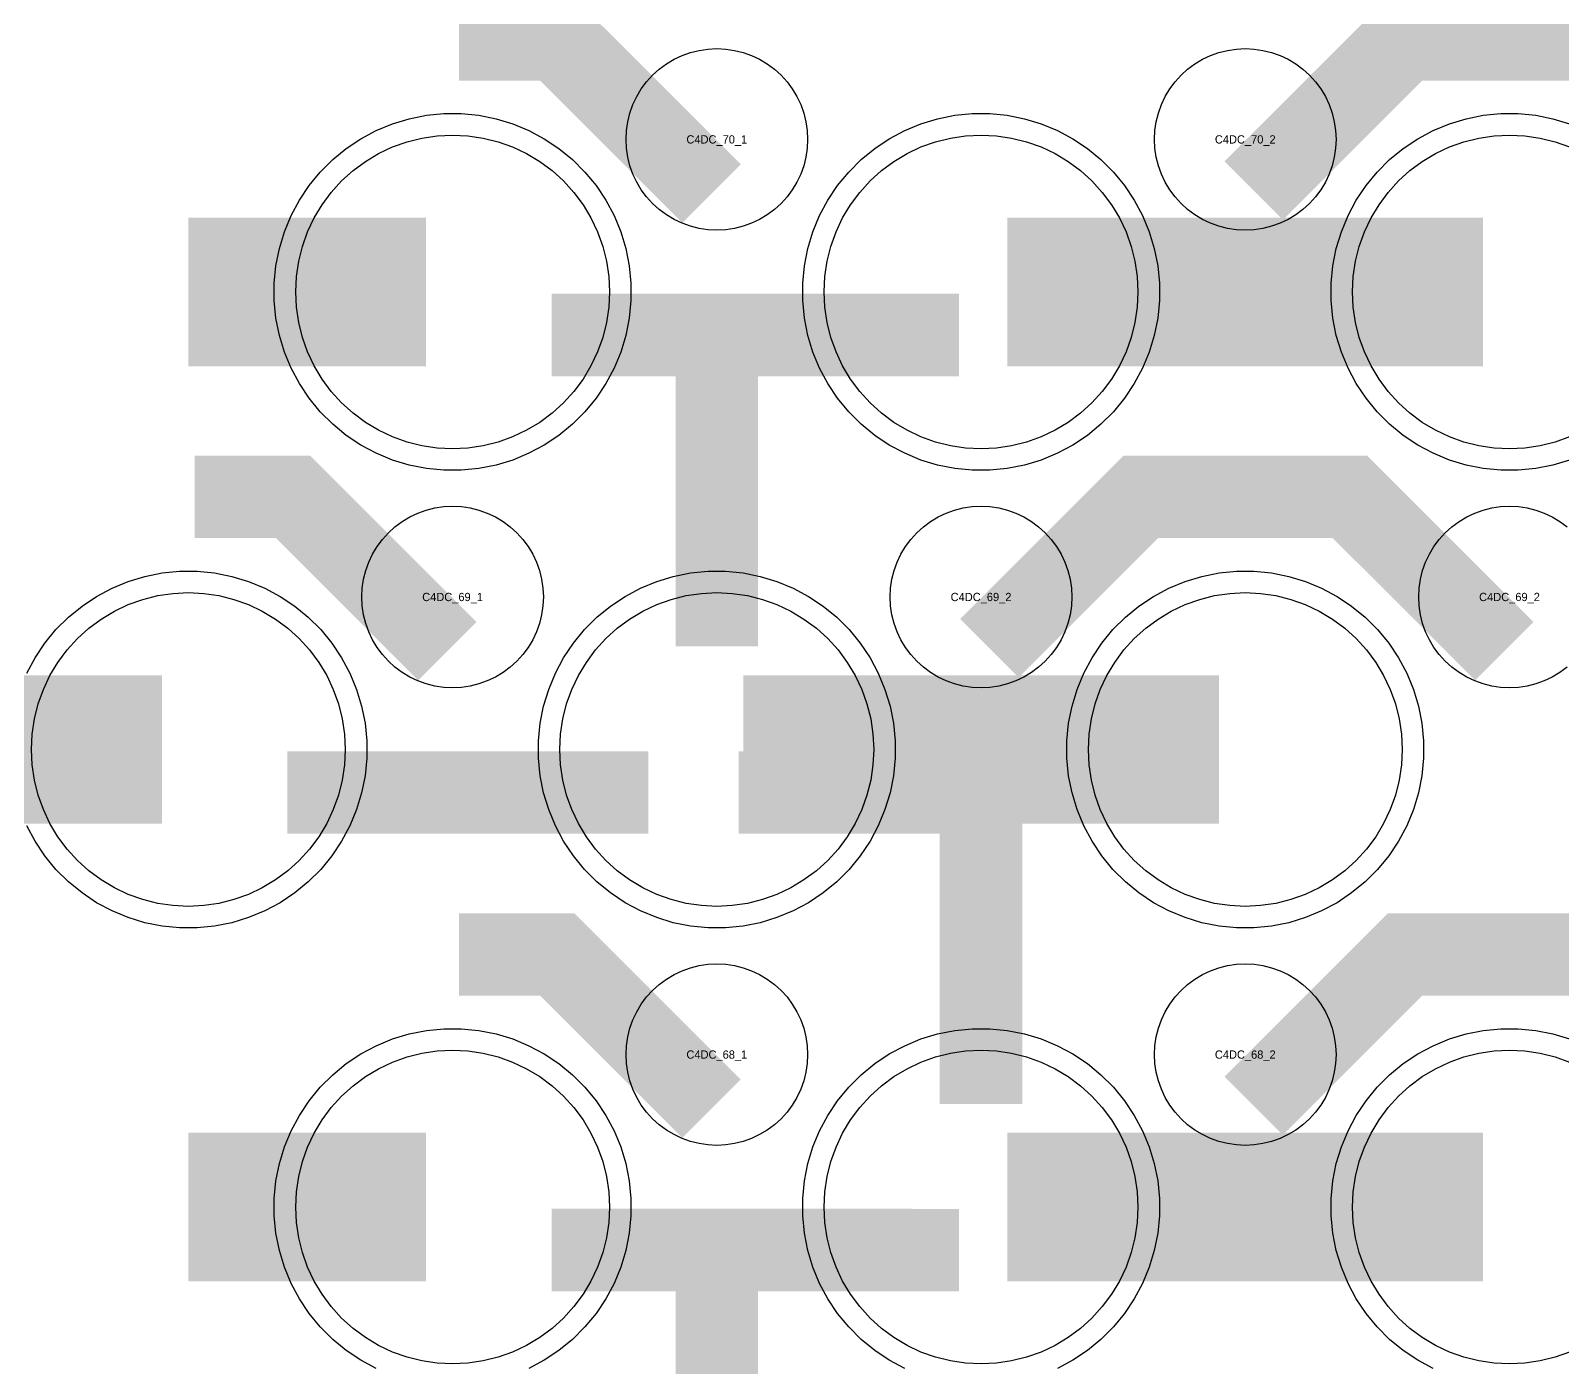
# Model space of a CAD drawing. Extents: x -11880 to 11880, y -14992 to 14992.
# Drawn here: x -11647.8 to -11184, y -5465.7 to -5061 of the extents above; entities that cross this region are included whole.
import ezdxf
from ezdxf.enums import TextEntityAlignment as Align

# ---------------------------------------------------------------- set-up
doc = ezdxf.new("R2010")
doc.units = 0
doc.header["$MEASUREMENT"] = 0
for name, color, linetype in [('GDS_775_DT_237', 138, 'CONTINUOUS'), ('RDL1_FS', 34, 'CONTINUOUS'), ('RDL_BS', 160, 'CONTINUOUS')]:
    doc.layers.add(name, color=color, linetype=linetype)

msp = doc.modelspace()

# ---------------------------------------------------------------- linework, layer by layer
at = {"layer": 'RDL1_FS'}
for points in [[(-11520, -5187.589), (-11524.657, -5187.36), (-11529.268, -5186.676), (-11533.791, -5185.544), (-11538.181, -5183.972), (-11542.395, -5181.98), (-11546.395, -5179.582), (-11550.14, -5176.804), (-11553.594, -5173.674), (-11556.724, -5170.22), (-11559.502, -5166.475), (-11561.9, -5162.475), (-11563.892, -5158.261), (-11565.464, -5153.871), (-11566.596, -5149.348), (-11567.28, -5144.737), (-11567.509, -5140.08), (-11567.28, -5135.423), (-11566.596, -5130.812), (-11565.464, -5126.289), (-11563.892, -5121.899), (-11561.9, -5117.685), (-11559.502, -5113.685), (-11556.724, -5109.94), (-11553.594, -5106.486), (-11550.14, -5103.356), (-11546.395, -5100.578), (-11542.395, -5098.18), (-11538.181, -5096.188), (-11533.791, -5094.616), (-11529.268, -5093.484), (-11524.657, -5092.8), (-11520, -5092.571), (-11515.343, -5092.8), (-11510.732, -5093.484), (-11506.209, -5094.616), (-11501.819, -5096.188), (-11497.605, -5098.18), (-11493.605, -5100.578), (-11489.86, -5103.356), (-11486.406, -5106.486), (-11483.276, -5109.94), (-11480.498, -5113.685), (-11478.1, -5117.685), (-11476.108, -5121.899), (-11474.536, -5126.289), (-11473.404, -5130.812), (-11472.72, -5135.423), (-11472.491, -5140.08), (-11472.72, -5144.737), (-11473.404, -5149.348), (-11474.536, -5153.871), (-11476.108, -5158.261), (-11478.1, -5162.475), (-11480.498, -5166.475), (-11483.276, -5170.22), (-11486.406, -5173.674), (-11489.86, -5176.804), (-11493.605, -5179.582), (-11497.605, -5181.98), (-11501.819, -5183.972), (-11506.209, -5185.544), (-11510.732, -5186.676), (-11515.343, -5187.36)], [(-11360, -5187.589), (-11364.657, -5187.36), (-11369.268, -5186.676), (-11373.791, -5185.544), (-11378.181, -5183.972), (-11382.395, -5181.98), (-11386.395, -5179.582), (-11390.14, -5176.804), (-11393.594, -5173.674), (-11396.724, -5170.22), (-11399.502, -5166.475), (-11401.9, -5162.475), (-11403.892, -5158.261), (-11405.464, -5153.871), (-11406.596, -5149.348), (-11407.28, -5144.737), (-11407.509, -5140.08), (-11407.28, -5135.423), (-11406.596, -5130.812), (-11405.464, -5126.289), (-11403.892, -5121.899), (-11401.9, -5117.685), (-11399.502, -5113.685), (-11396.724, -5109.94), (-11393.594, -5106.486), (-11390.14, -5103.356), (-11386.395, -5100.578), (-11382.395, -5098.18), (-11378.181, -5096.188), (-11373.791, -5094.616), (-11369.268, -5093.484), (-11364.657, -5092.8), (-11360, -5092.571), (-11355.343, -5092.8), (-11350.732, -5093.484), (-11346.209, -5094.616), (-11341.819, -5096.188), (-11337.605, -5098.18), (-11333.605, -5100.578), (-11329.86, -5103.356), (-11326.406, -5106.486), (-11323.276, -5109.94), (-11320.498, -5113.685), (-11318.1, -5117.685), (-11316.108, -5121.899), (-11314.536, -5126.289), (-11313.404, -5130.812), (-11312.72, -5135.423), (-11312.491, -5140.08), (-11312.72, -5144.737), (-11313.404, -5149.348), (-11314.536, -5153.871), (-11316.108, -5158.261), (-11318.1, -5162.475), (-11320.498, -5166.475), (-11323.276, -5170.22), (-11326.406, -5173.674), (-11329.86, -5176.804), (-11333.605, -5179.582), (-11337.605, -5181.98), (-11341.819, -5183.972), (-11346.209, -5185.544), (-11350.732, -5186.676), (-11355.343, -5187.36)], [(-11600, -5326.154), (-11604.657, -5325.925), (-11609.268, -5325.241), (-11613.791, -5324.109), (-11618.181, -5322.537), (-11622.395, -5320.545), (-11626.395, -5318.147), (-11630.14, -5315.369), (-11633.594, -5312.239), (-11636.724, -5308.785), (-11639.502, -5305.04), (-11641.9, -5301.04), (-11643.892, -5296.826), (-11645.464, -5292.436), (-11646.596, -5287.913), (-11647.28, -5283.302), (-11647.509, -5278.645), (-11647.28, -5273.988), (-11646.596, -5269.377), (-11645.464, -5264.854), (-11643.892, -5260.464), (-11641.9, -5256.25), (-11639.502, -5252.25), (-11636.724, -5248.505), (-11633.594, -5245.051), (-11630.14, -5241.921), (-11626.395, -5239.143), (-11622.395, -5236.745), (-11618.181, -5234.753), (-11613.791, -5233.181), (-11609.268, -5232.049), (-11604.657, -5231.365), (-11600, -5231.136), (-11595.343, -5231.365), (-11590.732, -5232.049), (-11586.209, -5233.181), (-11581.819, -5234.753), (-11577.605, -5236.745), (-11573.605, -5239.143), (-11569.86, -5241.921), (-11566.406, -5245.051), (-11563.276, -5248.505), (-11560.498, -5252.25), (-11558.1, -5256.25), (-11556.108, -5260.464), (-11554.536, -5264.854), (-11553.404, -5269.377), (-11552.72, -5273.988), (-11552.491, -5278.645), (-11552.72, -5283.302), (-11553.404, -5287.913), (-11554.536, -5292.436), (-11556.108, -5296.826), (-11558.1, -5301.04), (-11560.498, -5305.04), (-11563.276, -5308.785), (-11566.406, -5312.239), (-11569.86, -5315.369), (-11573.605, -5318.147), (-11577.605, -5320.545), (-11581.819, -5322.537), (-11586.209, -5324.109), (-11590.732, -5325.241), (-11595.343, -5325.925)], [(-11440, -5326.154), (-11444.657, -5325.925), (-11449.268, -5325.241), (-11453.791, -5324.109), (-11458.181, -5322.537), (-11462.395, -5320.545), (-11466.395, -5318.147), (-11470.14, -5315.369), (-11473.594, -5312.239), (-11476.724, -5308.785), (-11479.502, -5305.04), (-11481.9, -5301.04), (-11483.892, -5296.826), (-11485.464, -5292.436), (-11486.596, -5287.913), (-11487.28, -5283.302), (-11487.509, -5278.645), (-11487.28, -5273.988), (-11486.596, -5269.377), (-11485.464, -5264.854), (-11483.892, -5260.464), (-11481.9, -5256.25), (-11479.502, -5252.25), (-11476.724, -5248.505), (-11473.594, -5245.051), (-11470.14, -5241.921), (-11466.395, -5239.143), (-11462.395, -5236.745), (-11458.181, -5234.753), (-11453.791, -5233.181), (-11449.268, -5232.049), (-11444.657, -5231.365), (-11440, -5231.136), (-11435.343, -5231.365), (-11430.732, -5232.049), (-11426.209, -5233.181), (-11421.819, -5234.753), (-11417.605, -5236.745), (-11413.605, -5239.143), (-11409.86, -5241.921), (-11406.406, -5245.051), (-11403.276, -5248.505), (-11400.498, -5252.25), (-11398.1, -5256.25), (-11396.108, -5260.464), (-11394.536, -5264.854), (-11393.404, -5269.377), (-11392.72, -5273.988), (-11392.491, -5278.645), (-11392.72, -5283.302), (-11393.404, -5287.913), (-11394.536, -5292.436), (-11396.108, -5296.826), (-11398.1, -5301.04), (-11400.498, -5305.04), (-11403.276, -5308.785), (-11406.406, -5312.239), (-11409.86, -5315.369), (-11413.605, -5318.147), (-11417.605, -5320.545), (-11421.819, -5322.537), (-11426.209, -5324.109), (-11430.732, -5325.241), (-11435.343, -5325.925)], [(-11280, -5326.154), (-11284.657, -5325.925), (-11289.268, -5325.241), (-11293.791, -5324.109), (-11298.181, -5322.537), (-11302.395, -5320.545), (-11306.395, -5318.147), (-11310.14, -5315.369), (-11313.594, -5312.239), (-11316.724, -5308.785), (-11319.502, -5305.04), (-11321.9, -5301.04), (-11323.892, -5296.826), (-11325.464, -5292.436), (-11326.596, -5287.913), (-11327.28, -5283.302), (-11327.509, -5278.645), (-11327.28, -5273.988), (-11326.596, -5269.377), (-11325.464, -5264.854), (-11323.892, -5260.464), (-11321.9, -5256.25), (-11319.502, -5252.25), (-11316.724, -5248.505), (-11313.594, -5245.051), (-11310.14, -5241.921), (-11306.395, -5239.143), (-11302.395, -5236.745), (-11298.181, -5234.753), (-11293.791, -5233.181), (-11289.268, -5232.049), (-11284.657, -5231.365), (-11280, -5231.136), (-11275.343, -5231.365), (-11270.732, -5232.049), (-11266.209, -5233.181), (-11261.819, -5234.753), (-11257.605, -5236.745), (-11253.605, -5239.143), (-11249.86, -5241.921), (-11246.406, -5245.051), (-11243.276, -5248.505), (-11240.498, -5252.25), (-11238.1, -5256.25), (-11236.108, -5260.464), (-11234.536, -5264.854), (-11233.404, -5269.377), (-11232.72, -5273.988), (-11232.491, -5278.645), (-11232.72, -5283.302), (-11233.404, -5287.913), (-11234.536, -5292.436), (-11236.108, -5296.826), (-11238.1, -5301.04), (-11240.498, -5305.04), (-11243.276, -5308.785), (-11246.406, -5312.239), (-11249.86, -5315.369), (-11253.605, -5318.147), (-11257.605, -5320.545), (-11261.819, -5322.537), (-11266.209, -5324.109), (-11270.732, -5325.241), (-11275.343, -5325.925)], [(-11520, -5464.719), (-11524.657, -5464.49), (-11529.268, -5463.806), (-11533.791, -5462.674), (-11538.181, -5461.102), (-11542.395, -5459.11), (-11546.395, -5456.712), (-11550.14, -5453.934), (-11553.594, -5450.804), (-11556.724, -5447.35), (-11559.502, -5443.605), (-11561.9, -5439.605), (-11563.892, -5435.391), (-11565.464, -5431.001), (-11566.596, -5426.478), (-11567.28, -5421.867), (-11567.509, -5417.21), (-11567.28, -5412.553), (-11566.596, -5407.942), (-11565.464, -5403.419), (-11563.892, -5399.029), (-11561.9, -5394.815), (-11559.502, -5390.815), (-11556.724, -5387.07), (-11553.594, -5383.616), (-11550.14, -5380.486), (-11546.395, -5377.708), (-11542.395, -5375.31), (-11538.181, -5373.318), (-11533.791, -5371.746), (-11529.268, -5370.614), (-11524.657, -5369.93), (-11520, -5369.701), (-11515.343, -5369.93), (-11510.732, -5370.614), (-11506.209, -5371.746), (-11501.819, -5373.318), (-11497.605, -5375.31), (-11493.605, -5377.708), (-11489.86, -5380.486), (-11486.406, -5383.616), (-11483.276, -5387.07), (-11480.498, -5390.815), (-11478.1, -5394.815), (-11476.108, -5399.029), (-11474.536, -5403.419), (-11473.404, -5407.942), (-11472.72, -5412.553), (-11472.491, -5417.21), (-11472.72, -5421.867), (-11473.404, -5426.478), (-11474.536, -5431.001), (-11476.108, -5435.391), (-11478.1, -5439.605), (-11480.498, -5443.605), (-11483.276, -5447.35), (-11486.406, -5450.804), (-11489.86, -5453.934), (-11493.605, -5456.712), (-11497.605, -5459.11), (-11501.819, -5461.102), (-11506.209, -5462.674), (-11510.732, -5463.806), (-11515.343, -5464.49)], [(-11360, -5464.719), (-11364.657, -5464.49), (-11369.268, -5463.806), (-11373.791, -5462.674), (-11378.181, -5461.102), (-11382.395, -5459.11), (-11386.395, -5456.712), (-11390.14, -5453.934), (-11393.594, -5450.804), (-11396.724, -5447.35), (-11399.502, -5443.605), (-11401.9, -5439.605), (-11403.892, -5435.391), (-11405.464, -5431.001), (-11406.596, -5426.478), (-11407.28, -5421.867), (-11407.509, -5417.21), (-11407.28, -5412.553), (-11406.596, -5407.942), (-11405.464, -5403.419), (-11403.892, -5399.029), (-11401.9, -5394.815), (-11399.502, -5390.815), (-11396.724, -5387.07), (-11393.594, -5383.616), (-11390.14, -5380.486), (-11386.395, -5377.708), (-11382.395, -5375.31), (-11378.181, -5373.318), (-11373.791, -5371.746), (-11369.268, -5370.614), (-11364.657, -5369.93), (-11360, -5369.701), (-11355.343, -5369.93), (-11350.732, -5370.614), (-11346.209, -5371.746), (-11341.819, -5373.318), (-11337.605, -5375.31), (-11333.605, -5377.708), (-11329.86, -5380.486), (-11326.406, -5383.616), (-11323.276, -5387.07), (-11320.498, -5390.815), (-11318.1, -5394.815), (-11316.108, -5399.029), (-11314.536, -5403.419), (-11313.404, -5407.942), (-11312.72, -5412.553), (-11312.491, -5417.21), (-11312.72, -5421.867), (-11313.404, -5426.478), (-11314.536, -5431.001), (-11316.108, -5435.391), (-11318.1, -5439.605), (-11320.498, -5443.605), (-11323.276, -5447.35), (-11326.406, -5450.804), (-11329.86, -5453.934), (-11333.605, -5456.712), (-11337.605, -5459.11), (-11341.819, -5461.102), (-11346.209, -5462.674), (-11350.732, -5463.806), (-11355.343, -5464.49)]]:
    msp.add_lwpolyline(points, close=True, dxfattribs=at)
for points in [[(-11181.819, -5183.972), (-11186.209, -5185.544), (-11190.732, -5186.676), (-11195.343, -5187.36), (-11200, -5187.589), (-11204.657, -5187.36), (-11209.268, -5186.676), (-11213.791, -5185.544), (-11218.181, -5183.972), (-11222.395, -5181.98), (-11226.395, -5179.582), (-11230.14, -5176.804), (-11233.594, -5173.674), (-11236.724, -5170.22), (-11239.502, -5166.475), (-11241.9, -5162.475), (-11243.892, -5158.261), (-11245.464, -5153.871), (-11246.596, -5149.348), (-11247.28, -5144.737), (-11247.509, -5140.08), (-11247.28, -5135.423), (-11246.596, -5130.812), (-11245.464, -5126.289), (-11243.892, -5121.899), (-11241.9, -5117.685), (-11239.502, -5113.685), (-11236.724, -5109.94), (-11233.594, -5106.486), (-11230.14, -5103.356), (-11226.395, -5100.578), (-11222.395, -5098.18), (-11218.181, -5096.188), (-11213.791, -5094.616), (-11209.268, -5093.484), (-11204.657, -5092.8), (-11200, -5092.571), (-11195.343, -5092.8), (-11190.732, -5093.484), (-11186.209, -5094.616), (-11181.819, -5096.188)], [(-11181.819, -5461.102), (-11186.209, -5462.674), (-11190.732, -5463.806), (-11195.343, -5464.49), (-11200, -5464.719), (-11204.657, -5464.49), (-11209.268, -5463.806), (-11213.791, -5462.674), (-11218.181, -5461.102), (-11222.395, -5459.11), (-11226.395, -5456.712), (-11230.14, -5453.934), (-11233.594, -5450.804), (-11236.724, -5447.35), (-11239.502, -5443.605), (-11241.9, -5439.605), (-11243.892, -5435.391), (-11245.464, -5431.001), (-11246.596, -5426.478), (-11247.28, -5421.867), (-11247.509, -5417.21), (-11247.28, -5412.553), (-11246.596, -5407.942), (-11245.464, -5403.419), (-11243.892, -5399.029), (-11241.9, -5394.815), (-11239.502, -5390.815), (-11236.724, -5387.07), (-11233.594, -5383.616), (-11230.14, -5380.486), (-11226.395, -5377.708), (-11222.395, -5375.31), (-11218.181, -5373.318), (-11213.791, -5371.746), (-11209.268, -5370.614), (-11204.657, -5369.93), (-11200, -5369.701), (-11195.343, -5369.93), (-11190.732, -5370.614), (-11186.209, -5371.746), (-11181.819, -5373.318)]]:
    msp.add_lwpolyline(points, dxfattribs=at)
for points in [[(-11599.998, -5140.08, 45, 45, 0), (-11527.998, -5140.08, 45, 45, 0)], [(-11351.998, -5140.08, 45, 45, 0), (-11279.998, -5140.08, 45, 45, 0)], [(-11279.998, -5140.08, 45, 45, 0), (-11207.998, -5140.08, 45, 45, 0)], [(-11679.998, -5278.645, 45, 45, 0), (-11607.998, -5278.645, 45, 45, 0)], [(-11431.998, -5278.645, 45, 45, 0), (-11359.998, -5278.645, 45, 45, 0)], [(-11359.998, -5278.645, 45, 45, 0), (-11287.998, -5278.645, 45, 45, 0)], [(-11599.998, -5417.21, 45, 45, 0), (-11527.998, -5417.21, 45, 45, 0)], [(-11351.998, -5417.21, 45, 45, 0), (-11279.998, -5417.21, 45, 45, 0)], [(-11279.998, -5417.21, 45, 45, 0), (-11207.998, -5417.21, 45, 45, 0)]]:
    msp.add_lwpolyline(points, format="xyseb", dxfattribs=at)
at = {"layer": 'RDL_BS'}
for points in [[(-11441.599, -5110.293, 25, 25, 0), (-11488.313, -5063.579, 25, 25, 0), (-11518.071, -5063.579, 25, 25, 0)], [(-11277.438, -5109.394, 25, 25, 0), (-11231.623, -5063.579, 25, 25, 0), (-11198.07, -5063.579, 25, 25, 0)], [(-11121.599, -5110.293, 25, 25, 0), (-11168.313, -5063.579, 25, 25, 0), (-11198.071, -5063.579, 25, 25, 0)], [(-11440, -5247.385, 25, 25, 0), (-11440, -5140.608, 25, 25, 0)], [(-11440, -5247.385, 25, 25, 0), (-11440, -5140.608, 25, 25, 0)], [(-11489.984, -5153.093, 25, 25, 0), (-11380.719, -5153.093, 25, 25, 0)], [(-11452.5, -5153.108, 25, 25, 0), (-11387.833, -5153.108, 25, 25, 0)], [(-11452.5, -5153.108, 25, 25, 0), (-11366.667, -5153.108, 25, 25, 0)], [(-11521.599, -5248.858, 25, 25, 0), (-11568.313, -5202.144, 25, 25, 0), (-11598.071, -5202.144, 25, 25, 0)], [(-11357.438, -5247.959, 25, 25, 0), (-11311.623, -5202.144, 25, 25, 0), (-11278.07, -5202.144, 25, 25, 0)], [(-11201.599, -5248.858, 25, 25, 0), (-11248.313, -5202.144, 25, 25, 0), (-11278.071, -5202.144, 25, 25, 0)], [(-11360, -5385.95, 25, 25, 0), (-11360, -5279.173, 25, 25, 0)], [(-11360, -5385.95, 25, 25, 0), (-11360, -5279.173, 25, 25, 0)], [(-11569.984, -5291.658, 25, 25, 0), (-11460.719, -5291.658, 25, 25, 0)], [(-11347.5, -5291.673, 25, 25, 0), (-11433.333, -5291.673, 25, 25, 0)], [(-11347.5, -5291.673, 25, 25, 0), (-11412.167, -5291.673, 25, 25, 0)], [(-11441.599, -5387.423, 25, 25, 0), (-11488.313, -5340.709, 25, 25, 0), (-11518.071, -5340.709, 25, 25, 0)], [(-11277.438, -5386.524, 25, 25, 0), (-11231.623, -5340.709, 25, 25, 0), (-11198.07, -5340.709, 25, 25, 0)], [(-11121.599, -5387.423, 25, 25, 0), (-11168.313, -5340.709, 25, 25, 0), (-11198.071, -5340.709, 25, 25, 0)], [(-11440, -5524.515, 25, 25, 0), (-11440, -5417.738, 25, 25, 0)], [(-11440, -5524.515, 25, 25, 0), (-11440, -5417.738, 25, 25, 0)], [(-11489.984, -5430.223, 25, 25, 0), (-11380.719, -5430.223, 25, 25, 0)], [(-11452.5, -5430.238, 25, 25, 0), (-11387.833, -5430.238, 25, 25, 0)], [(-11452.5, -5430.238, 25, 25, 0), (-11366.667, -5430.238, 25, 25, 0)]]:
    msp.add_lwpolyline(points, format="xyseb", dxfattribs=at)
for points in [[(-11440, -5121.386), (-11442.693, -5121.254), (-11445.365, -5120.858), (-11447.984, -5120.201), (-11450.519, -5119.294), (-11452.956, -5118.142), (-11455.28, -5116.749), (-11457.443, -5115.146), (-11459.442, -5113.334), (-11461.254, -5111.335), (-11462.857, -5109.172), (-11464.25, -5106.848), (-11465.402, -5104.411), (-11466.309, -5101.876), (-11466.966, -5099.257), (-11467.362, -5096.585), (-11467.494, -5093.892), (-11467.362, -5091.199), (-11466.966, -5088.527), (-11466.309, -5085.908), (-11465.402, -5083.373), (-11464.25, -5080.936), (-11462.857, -5078.612), (-11461.254, -5076.449), (-11459.442, -5074.45), (-11457.443, -5072.638), (-11455.28, -5071.035), (-11452.956, -5069.642), (-11450.519, -5068.49), (-11447.984, -5067.583), (-11445.365, -5066.926), (-11442.693, -5066.53), (-11440, -5066.398), (-11437.307, -5066.53), (-11434.635, -5066.926), (-11432.016, -5067.583), (-11429.481, -5068.49), (-11427.044, -5069.642), (-11424.72, -5071.035), (-11422.557, -5072.638), (-11420.558, -5074.45), (-11418.746, -5076.449), (-11417.143, -5078.612), (-11415.75, -5080.936), (-11414.598, -5083.373), (-11413.691, -5085.908), (-11413.034, -5088.527), (-11412.638, -5091.199), (-11412.506, -5093.892), (-11412.638, -5096.585), (-11413.034, -5099.257), (-11413.691, -5101.876), (-11414.598, -5104.411), (-11415.75, -5106.848), (-11417.143, -5109.172), (-11418.746, -5111.335), (-11420.558, -5113.334), (-11422.557, -5115.146), (-11424.72, -5116.749), (-11427.044, -5118.142), (-11429.481, -5119.294), (-11432.016, -5120.201), (-11434.635, -5120.858), (-11437.307, -5121.254)], [(-11280, -5121.386), (-11282.693, -5121.254), (-11285.365, -5120.858), (-11287.984, -5120.201), (-11290.519, -5119.294), (-11292.956, -5118.142), (-11295.28, -5116.749), (-11297.443, -5115.146), (-11299.442, -5113.334), (-11301.254, -5111.335), (-11302.857, -5109.172), (-11304.25, -5106.848), (-11305.402, -5104.411), (-11306.309, -5101.876), (-11306.966, -5099.257), (-11307.362, -5096.585), (-11307.494, -5093.892), (-11307.362, -5091.199), (-11306.966, -5088.527), (-11306.309, -5085.908), (-11305.402, -5083.373), (-11304.25, -5080.936), (-11302.857, -5078.612), (-11301.254, -5076.449), (-11299.442, -5074.45), (-11297.443, -5072.638), (-11295.28, -5071.035), (-11292.956, -5069.642), (-11290.519, -5068.49), (-11287.984, -5067.583), (-11285.365, -5066.926), (-11282.693, -5066.53), (-11280, -5066.398), (-11277.307, -5066.53), (-11274.635, -5066.926), (-11272.016, -5067.583), (-11269.481, -5068.49), (-11267.044, -5069.642), (-11264.72, -5071.035), (-11262.557, -5072.638), (-11260.558, -5074.45), (-11258.746, -5076.449), (-11257.143, -5078.612), (-11255.75, -5080.936), (-11254.598, -5083.373), (-11253.691, -5085.908), (-11253.034, -5088.527), (-11252.638, -5091.199), (-11252.506, -5093.892), (-11252.638, -5096.585), (-11253.034, -5099.257), (-11253.691, -5101.876), (-11254.598, -5104.411), (-11255.75, -5106.848), (-11257.143, -5109.172), (-11258.746, -5111.335), (-11260.558, -5113.334), (-11262.557, -5115.146), (-11264.72, -5116.749), (-11267.044, -5118.142), (-11269.481, -5119.294), (-11272.016, -5120.201), (-11274.635, -5120.858), (-11277.307, -5121.254)], [(-11522.644, -5194.08), (-11527.938, -5193.563), (-11533.165, -5192.517), (-11538.205, -5190.986), (-11543.115, -5188.955), (-11547.777, -5186.463), (-11552.191, -5183.516), (-11556.292, -5180.154), (-11560.074, -5176.372), (-11563.436, -5172.271), (-11566.383, -5167.857), (-11568.875, -5163.195), (-11570.906, -5158.285), (-11572.437, -5153.245), (-11573.483, -5148.018), (-11574, -5142.724), (-11574, -5137.436), (-11573.483, -5132.142), (-11572.437, -5126.915), (-11570.906, -5121.875), (-11568.875, -5116.965), (-11566.383, -5112.303), (-11563.436, -5107.889), (-11560.074, -5103.788), (-11556.292, -5100.006), (-11552.191, -5096.644), (-11547.777, -5093.697), (-11543.115, -5091.205), (-11538.205, -5089.174), (-11533.165, -5087.643), (-11527.938, -5086.597), (-11522.644, -5086.08), (-11517.356, -5086.08), (-11512.062, -5086.597), (-11506.835, -5087.643), (-11501.795, -5089.174), (-11496.885, -5091.205), (-11492.223, -5093.697), (-11487.809, -5096.644), (-11483.708, -5100.006), (-11479.926, -5103.788), (-11476.564, -5107.889), (-11473.617, -5112.303), (-11471.125, -5116.965), (-11469.094, -5121.875), (-11467.563, -5126.915), (-11466.517, -5132.142), (-11466, -5137.436), (-11466, -5142.724), (-11466.517, -5148.018), (-11467.563, -5153.245), (-11469.094, -5158.285), (-11471.125, -5163.195), (-11473.617, -5167.857), (-11476.564, -5172.271), (-11479.926, -5176.372), (-11483.708, -5180.154), (-11487.809, -5183.516), (-11492.223, -5186.463), (-11496.885, -5188.955), (-11501.795, -5190.986), (-11506.835, -5192.517), (-11512.062, -5193.563), (-11517.356, -5194.08)], [(-11362.644, -5194.08), (-11367.938, -5193.563), (-11373.165, -5192.517), (-11378.205, -5190.986), (-11383.115, -5188.955), (-11387.777, -5186.463), (-11392.191, -5183.516), (-11396.292, -5180.154), (-11400.074, -5176.372), (-11403.436, -5172.271), (-11406.383, -5167.857), (-11408.875, -5163.195), (-11410.906, -5158.285), (-11412.437, -5153.245), (-11413.483, -5148.018), (-11414, -5142.724), (-11414, -5137.436), (-11413.483, -5132.142), (-11412.437, -5126.915), (-11410.906, -5121.875), (-11408.875, -5116.965), (-11406.383, -5112.303), (-11403.436, -5107.889), (-11400.074, -5103.788), (-11396.292, -5100.006), (-11392.191, -5096.644), (-11387.777, -5093.697), (-11383.115, -5091.205), (-11378.205, -5089.174), (-11373.165, -5087.643), (-11367.938, -5086.597), (-11362.644, -5086.08), (-11357.356, -5086.08), (-11352.062, -5086.597), (-11346.835, -5087.643), (-11341.795, -5089.174), (-11336.885, -5091.205), (-11332.223, -5093.697), (-11327.809, -5096.644), (-11323.708, -5100.006), (-11319.926, -5103.788), (-11316.564, -5107.889), (-11313.617, -5112.303), (-11311.125, -5116.965), (-11309.094, -5121.875), (-11307.563, -5126.915), (-11306.517, -5132.142), (-11306, -5137.436), (-11306, -5142.724), (-11306.517, -5148.018), (-11307.563, -5153.245), (-11309.094, -5158.285), (-11311.125, -5163.195), (-11313.617, -5167.857), (-11316.564, -5172.271), (-11319.926, -5176.372), (-11323.708, -5180.154), (-11327.809, -5183.516), (-11332.223, -5186.463), (-11336.885, -5188.955), (-11341.795, -5190.986), (-11346.835, -5192.517), (-11352.062, -5193.563), (-11357.356, -5194.08)], [(-11520, -5259.951), (-11522.693, -5259.819), (-11525.365, -5259.423), (-11527.984, -5258.766), (-11530.519, -5257.859), (-11532.956, -5256.707), (-11535.28, -5255.314), (-11537.443, -5253.711), (-11539.442, -5251.899), (-11541.254, -5249.9), (-11542.857, -5247.737), (-11544.25, -5245.413), (-11545.402, -5242.976), (-11546.309, -5240.441), (-11546.966, -5237.822), (-11547.362, -5235.15), (-11547.494, -5232.457), (-11547.362, -5229.764), (-11546.966, -5227.092), (-11546.309, -5224.473), (-11545.402, -5221.938), (-11544.25, -5219.501), (-11542.857, -5217.177), (-11541.254, -5215.014), (-11539.442, -5213.015), (-11537.443, -5211.203), (-11535.28, -5209.6), (-11532.956, -5208.207), (-11530.519, -5207.055), (-11527.984, -5206.148), (-11525.365, -5205.491), (-11522.693, -5205.095), (-11520, -5204.963), (-11517.307, -5205.095), (-11514.635, -5205.491), (-11512.016, -5206.148), (-11509.481, -5207.055), (-11507.044, -5208.207), (-11504.72, -5209.6), (-11502.557, -5211.203), (-11500.558, -5213.015), (-11498.746, -5215.014), (-11497.143, -5217.177), (-11495.75, -5219.501), (-11494.598, -5221.938), (-11493.691, -5224.473), (-11493.034, -5227.092), (-11492.638, -5229.764), (-11492.506, -5232.457), (-11492.638, -5235.15), (-11493.034, -5237.822), (-11493.691, -5240.441), (-11494.598, -5242.976), (-11495.75, -5245.413), (-11497.143, -5247.737), (-11498.746, -5249.9), (-11500.558, -5251.899), (-11502.557, -5253.711), (-11504.72, -5255.314), (-11507.044, -5256.707), (-11509.481, -5257.859), (-11512.016, -5258.766), (-11514.635, -5259.423), (-11517.307, -5259.819)], [(-11360, -5259.951), (-11362.693, -5259.819), (-11365.365, -5259.423), (-11367.984, -5258.766), (-11370.519, -5257.859), (-11372.956, -5256.707), (-11375.28, -5255.314), (-11377.443, -5253.711), (-11379.442, -5251.899), (-11381.254, -5249.9), (-11382.857, -5247.737), (-11384.25, -5245.413), (-11385.402, -5242.976), (-11386.309, -5240.441), (-11386.966, -5237.822), (-11387.362, -5235.15), (-11387.494, -5232.457), (-11387.362, -5229.764), (-11386.966, -5227.092), (-11386.309, -5224.473), (-11385.402, -5221.938), (-11384.25, -5219.501), (-11382.857, -5217.177), (-11381.254, -5215.014), (-11379.442, -5213.015), (-11377.443, -5211.203), (-11375.28, -5209.6), (-11372.956, -5208.207), (-11370.519, -5207.055), (-11367.984, -5206.148), (-11365.365, -5205.491), (-11362.693, -5205.095), (-11360, -5204.963), (-11357.307, -5205.095), (-11354.635, -5205.491), (-11352.016, -5206.148), (-11349.481, -5207.055), (-11347.044, -5208.207), (-11344.72, -5209.6), (-11342.557, -5211.203), (-11340.558, -5213.015), (-11338.746, -5215.014), (-11337.143, -5217.177), (-11335.75, -5219.501), (-11334.598, -5221.938), (-11333.691, -5224.473), (-11333.034, -5227.092), (-11332.638, -5229.764), (-11332.506, -5232.457), (-11332.638, -5235.15), (-11333.034, -5237.822), (-11333.691, -5240.441), (-11334.598, -5242.976), (-11335.75, -5245.413), (-11337.143, -5247.737), (-11338.746, -5249.9), (-11340.558, -5251.899), (-11342.557, -5253.711), (-11344.72, -5255.314), (-11347.044, -5256.707), (-11349.481, -5257.859), (-11352.016, -5258.766), (-11354.635, -5259.423), (-11357.307, -5259.819)], [(-11442.644, -5332.645), (-11447.938, -5332.128), (-11453.165, -5331.082), (-11458.205, -5329.551), (-11463.115, -5327.52), (-11467.777, -5325.028), (-11472.191, -5322.081), (-11476.292, -5318.719), (-11480.074, -5314.937), (-11483.436, -5310.836), (-11486.383, -5306.422), (-11488.875, -5301.76), (-11490.906, -5296.85), (-11492.437, -5291.81), (-11493.483, -5286.583), (-11494, -5281.289), (-11494, -5276.001), (-11493.483, -5270.707), (-11492.437, -5265.48), (-11490.906, -5260.44), (-11488.875, -5255.53), (-11486.383, -5250.868), (-11483.436, -5246.454), (-11480.074, -5242.353), (-11476.292, -5238.571), (-11472.191, -5235.209), (-11467.777, -5232.262), (-11463.115, -5229.77), (-11458.205, -5227.739), (-11453.165, -5226.208), (-11447.938, -5225.162), (-11442.644, -5224.645), (-11437.356, -5224.645), (-11432.062, -5225.162), (-11426.835, -5226.208), (-11421.795, -5227.739), (-11416.885, -5229.77), (-11412.223, -5232.262), (-11407.809, -5235.209), (-11403.708, -5238.571), (-11399.926, -5242.353), (-11396.564, -5246.454), (-11393.617, -5250.868), (-11391.125, -5255.53), (-11389.094, -5260.44), (-11387.563, -5265.48), (-11386.517, -5270.707), (-11386, -5276.001), (-11386, -5281.289), (-11386.517, -5286.583), (-11387.563, -5291.81), (-11389.094, -5296.85), (-11391.125, -5301.76), (-11393.617, -5306.422), (-11396.564, -5310.836), (-11399.926, -5314.937), (-11403.708, -5318.719), (-11407.809, -5322.081), (-11412.223, -5325.028), (-11416.885, -5327.52), (-11421.795, -5329.551), (-11426.835, -5331.082), (-11432.062, -5332.128), (-11437.356, -5332.645)], [(-11282.644, -5332.645), (-11287.938, -5332.128), (-11293.165, -5331.082), (-11298.205, -5329.551), (-11303.115, -5327.52), (-11307.777, -5325.028), (-11312.191, -5322.081), (-11316.292, -5318.719), (-11320.074, -5314.937), (-11323.436, -5310.836), (-11326.383, -5306.422), (-11328.875, -5301.76), (-11330.906, -5296.85), (-11332.437, -5291.81), (-11333.483, -5286.583), (-11334, -5281.289), (-11334, -5276.001), (-11333.483, -5270.707), (-11332.437, -5265.48), (-11330.906, -5260.44), (-11328.875, -5255.53), (-11326.383, -5250.868), (-11323.436, -5246.454), (-11320.074, -5242.353), (-11316.292, -5238.571), (-11312.191, -5235.209), (-11307.777, -5232.262), (-11303.115, -5229.77), (-11298.205, -5227.739), (-11293.165, -5226.208), (-11287.938, -5225.162), (-11282.644, -5224.645), (-11277.356, -5224.645), (-11272.062, -5225.162), (-11266.835, -5226.208), (-11261.795, -5227.739), (-11256.885, -5229.77), (-11252.223, -5232.262), (-11247.809, -5235.209), (-11243.708, -5238.571), (-11239.926, -5242.353), (-11236.564, -5246.454), (-11233.617, -5250.868), (-11231.125, -5255.53), (-11229.094, -5260.44), (-11227.563, -5265.48), (-11226.517, -5270.707), (-11226, -5276.001), (-11226, -5281.289), (-11226.517, -5286.583), (-11227.563, -5291.81), (-11229.094, -5296.85), (-11231.125, -5301.76), (-11233.617, -5306.422), (-11236.564, -5310.836), (-11239.926, -5314.937), (-11243.708, -5318.719), (-11247.809, -5322.081), (-11252.223, -5325.028), (-11256.885, -5327.52), (-11261.795, -5329.551), (-11266.835, -5331.082), (-11272.062, -5332.128), (-11277.356, -5332.645)], [(-11440, -5398.516), (-11442.693, -5398.384), (-11445.365, -5397.988), (-11447.984, -5397.331), (-11450.519, -5396.424), (-11452.956, -5395.272), (-11455.28, -5393.879), (-11457.443, -5392.276), (-11459.442, -5390.464), (-11461.254, -5388.465), (-11462.857, -5386.302), (-11464.25, -5383.978), (-11465.402, -5381.541), (-11466.309, -5379.006), (-11466.966, -5376.387), (-11467.362, -5373.715), (-11467.494, -5371.022), (-11467.362, -5368.329), (-11466.966, -5365.657), (-11466.309, -5363.038), (-11465.402, -5360.503), (-11464.25, -5358.066), (-11462.857, -5355.742), (-11461.254, -5353.579), (-11459.442, -5351.58), (-11457.443, -5349.768), (-11455.28, -5348.165), (-11452.956, -5346.772), (-11450.519, -5345.62), (-11447.984, -5344.713), (-11445.365, -5344.056), (-11442.693, -5343.66), (-11440, -5343.528), (-11437.307, -5343.66), (-11434.635, -5344.056), (-11432.016, -5344.713), (-11429.481, -5345.62), (-11427.044, -5346.772), (-11424.72, -5348.165), (-11422.557, -5349.768), (-11420.558, -5351.58), (-11418.746, -5353.579), (-11417.143, -5355.742), (-11415.75, -5358.066), (-11414.598, -5360.503), (-11413.691, -5363.038), (-11413.034, -5365.657), (-11412.638, -5368.329), (-11412.506, -5371.022), (-11412.638, -5373.715), (-11413.034, -5376.387), (-11413.691, -5379.006), (-11414.598, -5381.541), (-11415.75, -5383.978), (-11417.143, -5386.302), (-11418.746, -5388.465), (-11420.558, -5390.464), (-11422.557, -5392.276), (-11424.72, -5393.879), (-11427.044, -5395.272), (-11429.481, -5396.424), (-11432.016, -5397.331), (-11434.635, -5397.988), (-11437.307, -5398.384)], [(-11280, -5398.516), (-11282.693, -5398.384), (-11285.365, -5397.988), (-11287.984, -5397.331), (-11290.519, -5396.424), (-11292.956, -5395.272), (-11295.28, -5393.879), (-11297.443, -5392.276), (-11299.442, -5390.464), (-11301.254, -5388.465), (-11302.857, -5386.302), (-11304.25, -5383.978), (-11305.402, -5381.541), (-11306.309, -5379.006), (-11306.966, -5376.387), (-11307.362, -5373.715), (-11307.494, -5371.022), (-11307.362, -5368.329), (-11306.966, -5365.657), (-11306.309, -5363.038), (-11305.402, -5360.503), (-11304.25, -5358.066), (-11302.857, -5355.742), (-11301.254, -5353.579), (-11299.442, -5351.58), (-11297.443, -5349.768), (-11295.28, -5348.165), (-11292.956, -5346.772), (-11290.519, -5345.62), (-11287.984, -5344.713), (-11285.365, -5344.056), (-11282.693, -5343.66), (-11280, -5343.528), (-11277.307, -5343.66), (-11274.635, -5344.056), (-11272.016, -5344.713), (-11269.481, -5345.62), (-11267.044, -5346.772), (-11264.72, -5348.165), (-11262.557, -5349.768), (-11260.558, -5351.58), (-11258.746, -5353.579), (-11257.143, -5355.742), (-11255.75, -5358.066), (-11254.598, -5360.503), (-11253.691, -5363.038), (-11253.034, -5365.657), (-11252.638, -5368.329), (-11252.506, -5371.022), (-11252.638, -5373.715), (-11253.034, -5376.387), (-11253.691, -5379.006), (-11254.598, -5381.541), (-11255.75, -5383.978), (-11257.143, -5386.302), (-11258.746, -5388.465), (-11260.558, -5390.464), (-11262.557, -5392.276), (-11264.72, -5393.879), (-11267.044, -5395.272), (-11269.481, -5396.424), (-11272.016, -5397.331), (-11274.635, -5397.988), (-11277.307, -5398.384)]]:
    msp.add_lwpolyline(points, close=True, dxfattribs=at)
for points in [[(-11181.795, -5190.986), (-11186.835, -5192.517), (-11192.062, -5193.563), (-11197.356, -5194.08), (-11202.644, -5194.08), (-11207.938, -5193.563), (-11213.165, -5192.517), (-11218.205, -5190.986), (-11223.115, -5188.955), (-11227.777, -5186.463), (-11232.191, -5183.516), (-11236.292, -5180.154), (-11240.074, -5176.372), (-11243.436, -5172.271), (-11246.383, -5167.857), (-11248.875, -5163.195), (-11250.906, -5158.285), (-11252.437, -5153.245), (-11253.483, -5148.018), (-11254, -5142.724), (-11254, -5137.436), (-11253.483, -5132.142), (-11252.437, -5126.915), (-11250.906, -5121.875), (-11248.875, -5116.965), (-11246.383, -5112.303), (-11243.436, -5107.889), (-11240.074, -5103.788), (-11236.292, -5100.006), (-11232.191, -5096.644), (-11227.777, -5093.697), (-11223.115, -5091.205), (-11218.205, -5089.174), (-11213.165, -5087.643), (-11207.938, -5086.597), (-11202.644, -5086.08), (-11197.356, -5086.08), (-11192.062, -5086.597), (-11186.835, -5087.643), (-11181.795, -5089.174)], [(-11182.557, -5253.711), (-11184.72, -5255.314), (-11187.044, -5256.707), (-11189.481, -5257.859), (-11192.016, -5258.766), (-11194.635, -5259.423), (-11197.307, -5259.819), (-11200, -5259.951), (-11202.693, -5259.819), (-11205.365, -5259.423), (-11207.984, -5258.766), (-11210.519, -5257.859), (-11212.956, -5256.707), (-11215.28, -5255.314), (-11217.443, -5253.711), (-11219.442, -5251.899), (-11221.254, -5249.9), (-11222.857, -5247.737), (-11224.25, -5245.413), (-11225.402, -5242.976), (-11226.309, -5240.441), (-11226.966, -5237.822), (-11227.362, -5235.15), (-11227.494, -5232.457), (-11227.362, -5229.764), (-11226.966, -5227.092), (-11226.309, -5224.473), (-11225.402, -5221.938), (-11224.25, -5219.501), (-11222.857, -5217.177), (-11221.254, -5215.014), (-11219.442, -5213.015), (-11217.443, -5211.203), (-11215.28, -5209.6), (-11212.956, -5208.207), (-11210.519, -5207.055), (-11207.984, -5206.148), (-11205.365, -5205.491), (-11202.693, -5205.095), (-11200, -5204.963), (-11197.307, -5205.095), (-11194.635, -5205.491), (-11192.016, -5206.148), (-11189.481, -5207.055), (-11187.044, -5208.207), (-11184.72, -5209.6), (-11182.557, -5211.203)], [(-11648.875, -5255.53), (-11646.383, -5250.868), (-11643.436, -5246.454), (-11640.074, -5242.353), (-11636.292, -5238.571), (-11632.191, -5235.209), (-11627.777, -5232.262), (-11623.115, -5229.77), (-11618.205, -5227.739), (-11613.165, -5226.208), (-11607.938, -5225.162), (-11602.644, -5224.645), (-11597.356, -5224.645), (-11592.062, -5225.162), (-11586.835, -5226.208), (-11581.795, -5227.739), (-11576.885, -5229.77), (-11572.223, -5232.262), (-11567.809, -5235.209), (-11563.708, -5238.571), (-11559.926, -5242.353), (-11556.564, -5246.454), (-11553.617, -5250.868), (-11551.125, -5255.53), (-11549.094, -5260.44), (-11547.563, -5265.48), (-11546.517, -5270.707), (-11546, -5276.001), (-11546, -5281.289), (-11546.517, -5286.583), (-11547.563, -5291.81), (-11549.094, -5296.85), (-11551.125, -5301.76), (-11553.617, -5306.422), (-11556.564, -5310.836), (-11559.926, -5314.937), (-11563.708, -5318.719), (-11567.809, -5322.081), (-11572.223, -5325.028), (-11576.885, -5327.52), (-11581.795, -5329.551), (-11586.835, -5331.082), (-11592.062, -5332.128), (-11597.356, -5332.645), (-11602.644, -5332.645), (-11607.938, -5332.128), (-11613.165, -5331.082), (-11618.205, -5329.551), (-11623.115, -5327.52), (-11627.777, -5325.028), (-11632.191, -5322.081), (-11636.292, -5318.719), (-11640.074, -5314.937), (-11643.436, -5310.836), (-11646.383, -5306.422), (-11648.875, -5301.76)], [(-11543.115, -5466.085), (-11547.777, -5463.593), (-11552.191, -5460.646), (-11556.292, -5457.284), (-11560.074, -5453.502), (-11563.436, -5449.401), (-11566.383, -5444.987), (-11568.875, -5440.325), (-11570.906, -5435.415), (-11572.437, -5430.375), (-11573.483, -5425.148), (-11574, -5419.854), (-11574, -5414.566), (-11573.483, -5409.272), (-11572.437, -5404.045), (-11570.906, -5399.005), (-11568.875, -5394.095), (-11566.383, -5389.433), (-11563.436, -5385.019), (-11560.074, -5380.918), (-11556.292, -5377.136), (-11552.191, -5373.774), (-11547.777, -5370.827), (-11543.115, -5368.335), (-11538.205, -5366.304), (-11533.165, -5364.773), (-11527.938, -5363.727), (-11522.644, -5363.21), (-11517.356, -5363.21), (-11512.062, -5363.727), (-11506.835, -5364.773), (-11501.795, -5366.304), (-11496.885, -5368.335), (-11492.223, -5370.827), (-11487.809, -5373.774), (-11483.708, -5377.136), (-11479.926, -5380.918), (-11476.564, -5385.019), (-11473.617, -5389.433), (-11471.125, -5394.095), (-11469.094, -5399.005), (-11467.563, -5404.045), (-11466.517, -5409.272), (-11466, -5414.566), (-11466, -5419.854), (-11466.517, -5425.148), (-11467.563, -5430.375), (-11469.094, -5435.415), (-11471.125, -5440.325), (-11473.617, -5444.987), (-11476.564, -5449.401), (-11479.926, -5453.502), (-11483.708, -5457.284), (-11487.809, -5460.646), (-11492.223, -5463.593), (-11496.885, -5466.085)], [(-11383.115, -5466.085), (-11387.777, -5463.593), (-11392.191, -5460.646), (-11396.292, -5457.284), (-11400.074, -5453.502), (-11403.436, -5449.401), (-11406.383, -5444.987), (-11408.875, -5440.325), (-11410.906, -5435.415), (-11412.437, -5430.375), (-11413.483, -5425.148), (-11414, -5419.854), (-11414, -5414.566), (-11413.483, -5409.272), (-11412.437, -5404.045), (-11410.906, -5399.005), (-11408.875, -5394.095), (-11406.383, -5389.433), (-11403.436, -5385.019), (-11400.074, -5380.918), (-11396.292, -5377.136), (-11392.191, -5373.774), (-11387.777, -5370.827), (-11383.115, -5368.335), (-11378.205, -5366.304), (-11373.165, -5364.773), (-11367.938, -5363.727), (-11362.644, -5363.21), (-11357.356, -5363.21), (-11352.062, -5363.727), (-11346.835, -5364.773), (-11341.795, -5366.304), (-11336.885, -5368.335), (-11332.223, -5370.827), (-11327.809, -5373.774), (-11323.708, -5377.136), (-11319.926, -5380.918), (-11316.564, -5385.019), (-11313.617, -5389.433), (-11311.125, -5394.095), (-11309.094, -5399.005), (-11307.563, -5404.045), (-11306.517, -5409.272), (-11306, -5414.566), (-11306, -5419.854), (-11306.517, -5425.148), (-11307.563, -5430.375), (-11309.094, -5435.415), (-11311.125, -5440.325), (-11313.617, -5444.987), (-11316.564, -5449.401), (-11319.926, -5453.502), (-11323.708, -5457.284), (-11327.809, -5460.646), (-11332.223, -5463.593), (-11336.885, -5466.085)], [(-11223.115, -5466.085), (-11227.777, -5463.593), (-11232.191, -5460.646), (-11236.292, -5457.284), (-11240.074, -5453.502), (-11243.436, -5449.401), (-11246.383, -5444.987), (-11248.875, -5440.325), (-11250.906, -5435.415), (-11252.437, -5430.375), (-11253.483, -5425.148), (-11254, -5419.854), (-11254, -5414.566), (-11253.483, -5409.272), (-11252.437, -5404.045), (-11250.906, -5399.005), (-11248.875, -5394.095), (-11246.383, -5389.433), (-11243.436, -5385.019), (-11240.074, -5380.918), (-11236.292, -5377.136), (-11232.191, -5373.774), (-11227.777, -5370.827), (-11223.115, -5368.335), (-11218.205, -5366.304), (-11213.165, -5364.773), (-11207.938, -5363.727), (-11202.644, -5363.21), (-11197.356, -5363.21), (-11192.062, -5363.727), (-11186.835, -5364.773), (-11181.795, -5366.304)]]:
    msp.add_lwpolyline(points, dxfattribs=at)

# ---------------------------------------------------------------- texts
at = {"layer": 'GDS_775_DT_237'}
for s, p in [('C4DC_70_1', (-11440, -5093.892)), ('C4DC_70_1', (-11440, -5093.892)), ('C4DC_70_2', (-11280, -5093.892)), ('C4DC_70_2', (-11280, -5093.892)), ('C4DC_69_1', (-11520, -5232.457)), ('C4DC_69_1', (-11520, -5232.457)), ('C4DC_69_2', (-11360, -5232.457)), ('C4DC_69_2', (-11360, -5232.457)), ('C4DC_69_2', (-11200, -5232.457)), ('C4DC_69_2', (-11200, -5232.457)), ('C4DC_68_1', (-11440, -5371.022)), ('C4DC_68_1', (-11440, -5371.022)), ('C4DC_68_2', (-11280, -5371.022)), ('C4DC_68_2', (-11280, -5371.022))]:
    msp.add_text(s, height=2.5, dxfattribs=at).set_placement(p, align=Align.MIDDLE_CENTER)

doc.saveas('drawing.dxf')
